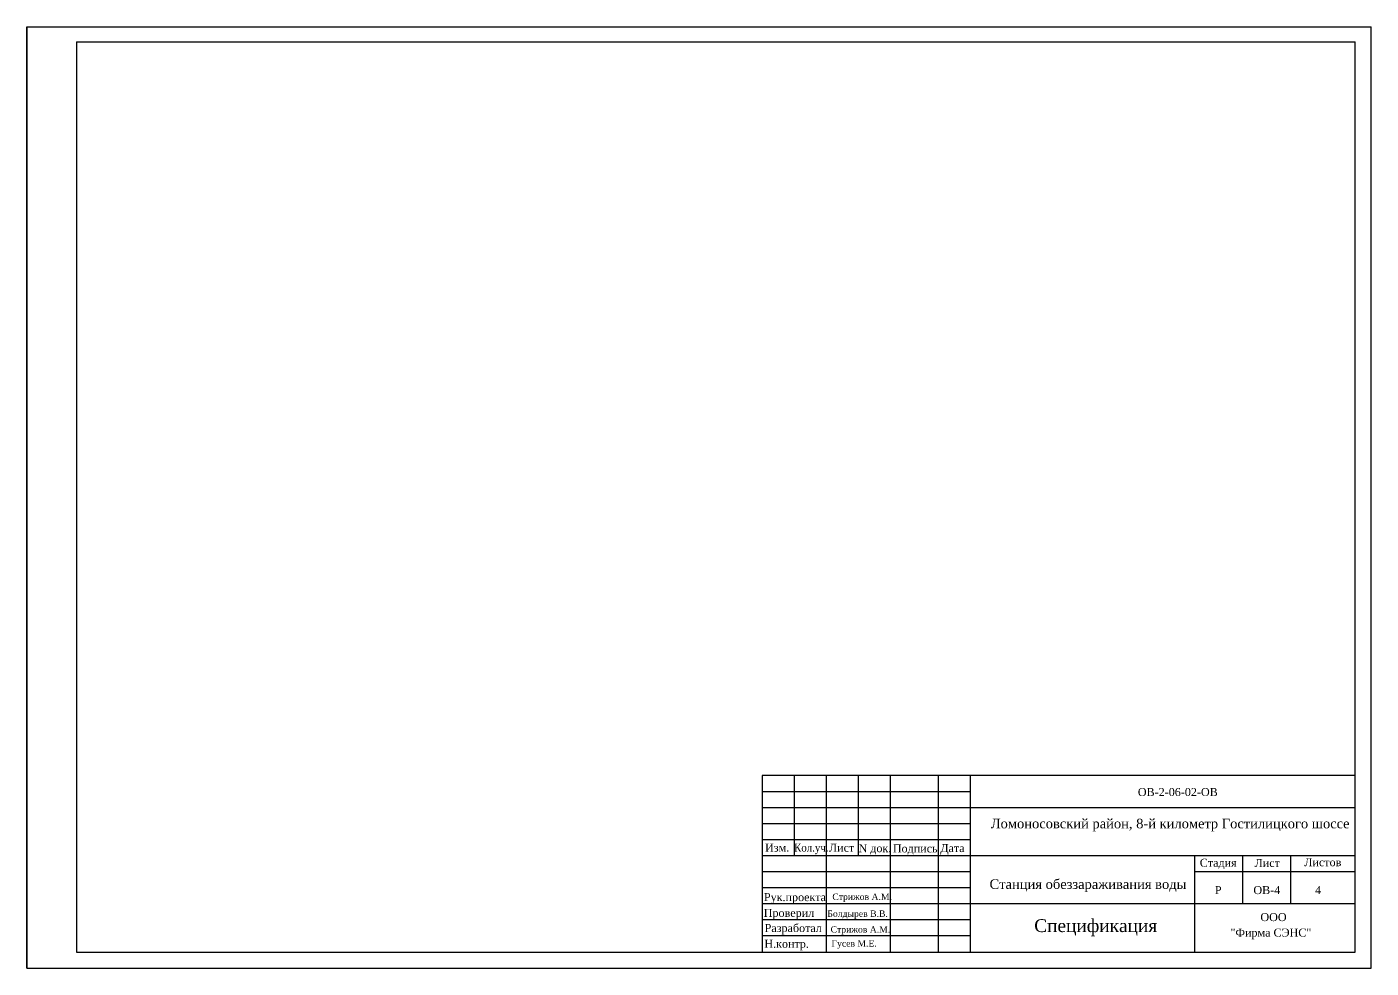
# Model space of a CAD drawing. Header units: millimetres. Extents: x 158645 to 1043550, y -60647 to 236438.
# Drawn here: x 552190 to 594190, y 17916 to 47336 of the extents above; entities that cross this region are included whole.
import ezdxf

# ---------------------------------------------------------------- set-up
doc = ezdxf.new("R2010")
doc.units = ezdxf.units.MM
doc.layers.add('опорудование', color=7, linetype='Continuous')
doc.styles.add('CН', font='TIMES.TTF')
doc.styles.add('СН с наклоном', font='TIMES.TTF', dxfattribs={"oblique": 15})

msp = doc.modelspace()

# ---------------------------------------------------------------- linework, layer by layer
for p, q in [((552189.558, 47336.416), (552189.558, 17916.354)), ((552189.558, 17916.354), (552189.558, 47336.416)), ((552189.558, 47336.416), (594189.558, 47336.416)), ((552189.558, 17916.354), (552189.558, 47336.416)), ((594189.558, 17916.354), (594189.558, 47336.416)), ((553738.085, 46866.354), (553738.085, 18416.354)), ((553738.085, 46866.354), (593689.558, 46866.354)), ((593689.558, 18416.354), (593689.558, 46866.354)), ((553738.085, 18416.354), (593689.558, 18416.354)), ((552189.558, 17916.354), (594189.558, 17916.354))]:
    msp.add_line(p, q)
at = {"layer": 'опорудование'}
for p, q in [((593666.936, 23932.7), (575166.936, 23932.7)), ((575166.936, 23932.7), (575166.936, 18432.7)), ((576166.936, 23932.7), (576166.936, 21432.7)), ((577166.936, 23932.7), (577166.936, 18432.7)), ((578166.936, 23932.7), (578166.936, 21432.7)), ((579166.936, 23932.7), (579166.936, 18432.7)), ((580666.936, 23932.7), (580666.936, 18432.7)), ((581666.936, 23932.7), (581666.936, 18432.7)), ((575166.936, 23432.7), (581666.936, 23432.7)), ((575166.936, 22932.7), (593666.936, 22932.7)), ((575166.936, 22432.7), (581666.936, 22432.7)), ((575166.936, 21932.7), (581666.936, 21932.7)), ((575166.936, 21432.7), (593666.936, 21432.7)), ((588666.936, 21432.7), (588666.936, 18432.7)), ((590166.936, 21432.7), (590166.936, 19932.7)), ((591666.936, 21432.7), (591666.936, 19932.7)), ((575166.936, 20932.7), (581666.936, 20932.7)), ((588666.936, 20932.7), (593666.936, 20932.7)), ((575166.936, 20432.7), (581666.936, 20432.7)), ((575166.936, 19932.7), (593666.936, 19932.7)), ((575166.936, 19432.7), (581666.936, 19432.7)), ((575166.936, 18932.7), (581666.936, 18932.7))]:
    msp.add_line(p, q, dxfattribs=at)

# ---------------------------------------------------------------- texts
for s, height, style, p in [('ОВ-2-06-02-ОВ', 250, 'CН', (586901.345, 23295.35)), ('Ломоносовский район, 8-й километр Гостилицкого шоссе', 300, 'СН с наклоном', (582305.477, 22286.278)), ('Изм.', 250, 'CН', (575255.511, 21558.651)), ('Лист', 250, 'CН', (577250.251, 21556.331)), ('N док.', 250, 'CН', (578172.988, 21539.98)), ('Подпись', 250, 'CН', (579246.086, 21532.995)), ('Дата', 250, 'CН', (580729.359, 21543.069)), ('Стадия', 250, 'CН', (588835.822, 21085.564)), ('Лист', 250, 'CН', (590550.143, 21077.985)), ('Листов', 250, 'CН', (592101.23, 21101.666)), ('Cтанция обеззараживания воды', 300, 'CН', (582268.716, 20391.928)), ('Рук.проекта', 250, 'CН', (575217.496, 20010.747)), ('Стрижов А.М.', 200, 'CН', (577355.964, 20047.194)), ('Р', 250, 'CН', (589306.502, 20230.726)), ('ОВ-4', 250, 'CН', (590511.838, 20230.726)), ('4', 250, 'CН', (592437.192, 20230.726)), ('Проверил', 250, 'CН', (575213.222, 19518.789)), ('Болдырев В.В.', 200, 'CН', (577200.957, 19518.789)), ('Спецификация', 400, 'CН', (583663.582, 19044.196)), ('ООО', 250, 'CН', (590730.535, 19386.868)), ('Разработал', 250, 'CН', (575240.576, 19045.046)), ('Стрижов А.М.', 200, 'CН', (577301.256, 19026.826)), ('"Фирма СЭНС"', 250, 'CН', (589796.493, 18901.776)), ('Н.контр.', 250, 'CН', (575231.458, 18553.083)), ('Гусев М.Е.', 200, 'CН', (577328.61, 18589.525))]:
    msp.add_text(s, height=height, dxfattribs=dict(at, style=style)).set_placement(p)
at = {"layer": 'опорудование', "style": 'CН', "width": 0.9}
msp.add_text('Кол.уч.', height=250, dxfattribs=at).set_placement((576160.022, 21558.651))

doc.saveas('drawing.dxf')
